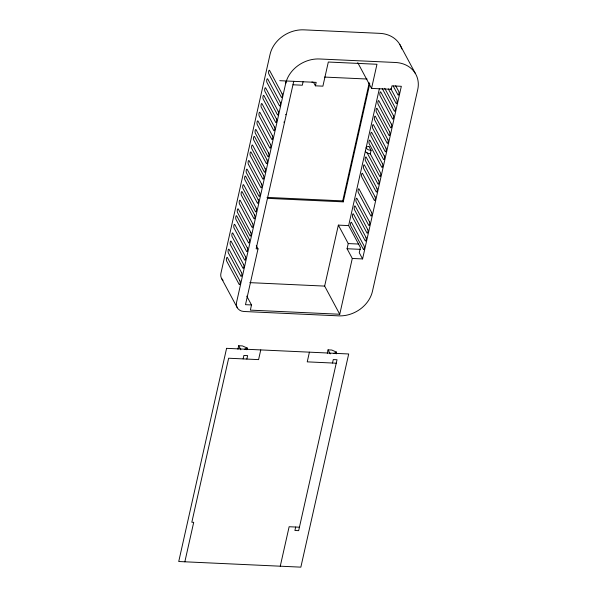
<?xml version="1.0" encoding="UTF-8"?>
<svg xmlns="http://www.w3.org/2000/svg" width="597" height="597" viewBox="0 0 597 597"><rect width="100%" height="100%" fill="white"/><g stroke="black" fill="none" stroke-linecap="round" stroke-linejoin="round"><path stroke-width="0.9" d="M286.239 80.983L236.539 302.44A9.903 8.231 -28.2 0 0 243.964 311.492L338.581 315.858A29.708 24.686 -28.2 0 0 372.453 291.299L417.721 89.64A29.708 24.686 -28.2 0 0 395.453 62.484L319.537 58.976A29.708 24.686 -28.2 0 0 286.664 80.177L285.664 83.543M184.846 561.799L193.704 522.33L191.831 522.241L228.644 358.23L258.583 359.618L260.762 349.917M293.731 81.334L256.143 248.792L258.016 248.874L245.494 304.679L251.509 304.955L250.352 310.127L339.745 314.253L352.29 258.456L347.081 248.74L348.245 243.569L338.357 225.121L348.648 225.599L360.416 247.554L359.26 252.725L362.58 258.926L352.29 258.456M237.912 349.193L238.688 345.745L242.427 345.917L247.21 348.029L246.822 349.752M303.082 81.767L302.306 85.214L292.963 84.781M243.121 358.901L243.889 355.454L247.628 355.625L246.852 359.073M362.58 258.926L401.333 86.296L391.975 85.864L391.199 89.311L371.55 88.408L376.968 64.275L328.32 62.028L322.902 86.162L315.403 85.819L316.179 82.371L279.732 80.685M267.531 198.361L343.253 201.861L342.73 200.89L369.245 82.774M309.418 352.163L307.239 361.857L336.245 363.2M343.253 201.861L369.767 83.744M339.745 314.253L324.649 286.097L338.357 225.121M348.648 225.599L379.356 88.774M368.968 146.578L368.983 146.526A3.963 1.791 12.7 0 0 366.282 148.295L368.11 149.72L371.065 150.414L370.289 153.862L380.438 172.794A1.978 0.642 -87.4 0 1 380.573 175.488A1.978 0.642 -87.4 0 1 379.67 176.242L367.17 152.936A1.978 0.642 -87.4 0 1 367.051 152.631M327.298 353.312L328.066 349.864L331.813 350.043L336.596 352.155L336.208 353.879M280.262 566.202L289.135 526.733L299.433 527.211M332.499 363.028L333.275 359.581L337.014 359.752L298.657 530.658L294.911 530.487L295.687 527.032M244.307 349.424L247.21 348.029M333.693 353.551L336.596 352.155M324.611 77.073L367.095 79.028M267.008 197.391L342.73 200.89M348.245 243.569L358.536 244.046M347.081 248.74L360.342 249.352M249.792 282.642L324.649 286.097M370.289 153.862L367.334 153.168L365.506 151.742A3.963 1.791 12.7 0 1 365.648 150.601M311.903 82.005L313.582 82.416L315.403 85.819M399.833 44.499L415.452 73.625M395.699 85.767L398.714 91.393A1.978 0.642 -87.4 0 1 398.848 94.087A1.978 0.642 -87.4 0 1 397.938 94.841L393.199 86.005M390.781 88.61L396.811 99.863A1.978 0.642 -87.4 0 1 396.945 102.557A1.978 0.642 -87.4 0 1 396.035 103.311L388.281 88.849M384.737 88.289L395.08 107.572A1.978 0.642 -87.4 0 1 395.214 110.266A1.978 0.642 -87.4 0 1 394.304 111.02L382.244 88.52M357.752 62.663L371.55 88.408M368.983 146.526L371.065 150.414M328.066 349.864L330.238 353.917M256.292 245.658L258.016 248.874M246.762 296.112L251.509 304.955M221.681 278.65L237.3 307.776M238.688 345.745L240.852 349.79M223.047 280.321A9.903 8.231 -28.2 0 1 220.92 273.314L270.045 54.417A29.708 24.686 -28.2 0 1 303.918 29.85L379.834 33.357A29.708 24.686 -28.2 0 1 401.774 48.939M285.829 114.325A1.978 0.642 -87.4 0 1 285.709 114.743M284.06 121.937A1.978 0.642 -87.4 0 1 283.941 122.348M226.584 348.335L178.734 561.516L300.851 567.15L348.7 353.976L226.584 348.335M363.431 249.419L350.79 225.927A1.978 0.642 -87.4 0 1 350.655 223.233A1.978 0.642 -87.4 0 1 351.566 222.48L364.177 246.091A1.978 0.642 -87.4 0 1 364.192 248.471A1.978 0.642 -87.4 0 1 363.431 249.419M393.319 115.408L380.826 92.102A1.978 0.642 -87.4 0 0 379.916 92.856A1.978 0.642 -87.4 0 0 380.05 95.55L392.55 118.855A1.978 0.642 -87.4 0 0 393.453 118.102A1.978 0.642 -87.4 0 0 393.319 115.408M391.363 124.131L378.871 100.826A1.978 0.642 -87.4 0 0 377.961 101.58A1.978 0.642 -87.4 0 0 378.095 104.274L390.587 127.579A1.978 0.642 -87.4 0 0 391.498 126.825A1.978 0.642 -87.4 0 0 391.363 124.131M389.632 131.84L377.14 108.535A1.978 0.642 -87.4 0 0 376.229 109.288A1.978 0.642 -87.4 0 0 376.364 111.982L388.863 135.288A1.978 0.642 -87.4 0 0 389.766 134.534A1.978 0.642 -87.4 0 0 389.632 131.84M387.878 139.676L375.379 116.37A1.978 0.642 -87.4 0 0 374.476 117.124A1.978 0.642 -87.4 0 0 374.603 119.818L387.102 143.123A1.978 0.642 -87.4 0 0 388.005 142.37A1.978 0.642 -87.4 0 0 387.878 139.676M385.975 148.138L373.476 124.84A1.978 0.642 -87.4 0 0 372.573 125.586A1.978 0.642 -87.4 0 0 372.707 128.288L385.199 151.586A1.978 0.642 -87.4 0 0 386.11 150.832A1.978 0.642 -87.4 0 0 385.975 148.138M384.244 155.847L371.752 132.549A1.978 0.642 -87.4 0 0 370.841 133.303A1.978 0.642 -87.4 0 0 370.976 135.997L383.468 159.295A1.978 0.642 -87.4 0 0 384.378 158.548A1.978 0.642 -87.4 0 0 384.244 155.847M382.483 163.682L369.991 140.385A1.978 0.642 -87.4 0 0 369.08 141.138A1.978 0.642 -87.4 0 0 369.215 143.832L381.714 167.138A1.978 0.642 -87.4 0 0 382.617 166.384A1.978 0.642 -87.4 0 0 382.483 163.682M378.707 180.503L366.215 157.198A1.978 0.642 -87.4 0 0 365.304 157.951A1.978 0.642 -87.4 0 0 365.439 160.645L377.938 183.951A1.978 0.642 -87.4 0 0 378.841 183.197A1.978 0.642 -87.4 0 0 378.707 180.503M376.953 188.339L364.454 165.033A1.978 0.642 -87.4 0 0 363.551 165.787A1.978 0.642 -87.4 0 0 363.685 168.481L376.177 191.786A1.978 0.642 -87.4 0 0 377.088 191.033A1.978 0.642 -87.4 0 0 376.953 188.339M375.05 196.809L362.558 173.503A1.978 0.642 -87.4 0 0 361.648 174.257A1.978 0.642 -87.4 0 0 361.782 176.951L374.274 200.256A1.978 0.642 -87.4 0 0 375.185 199.502A1.978 0.642 -87.4 0 0 375.05 196.809M371.565 212.353L359.066 189.048A1.978 0.642 -87.4 0 0 358.155 189.801A1.978 0.642 -87.4 0 0 358.29 192.495L370.789 215.801A1.978 0.642 -87.4 0 0 371.692 215.047A1.978 0.642 -87.4 0 0 371.565 212.353M369.446 221.771L356.954 198.465A1.978 0.642 -87.4 0 0 356.043 199.219A1.978 0.642 -87.4 0 0 356.178 201.913L368.677 225.218A1.978 0.642 -87.4 0 0 369.58 224.465A1.978 0.642 -87.4 0 0 369.446 221.771M367.715 229.479L355.222 206.174A1.978 0.642 -87.4 0 0 354.312 206.928A1.978 0.642 -87.4 0 0 354.446 209.622L366.946 232.927A1.978 0.642 -87.4 0 0 367.849 232.173A1.978 0.642 -87.4 0 0 367.715 229.479M365.961 237.315L353.461 214.01A1.978 0.642 -87.4 0 0 352.558 214.763A1.978 0.642 -87.4 0 0 352.693 217.457L365.185 240.763A1.978 0.642 -87.4 0 0 366.095 240.009A1.978 0.642 -87.4 0 0 365.961 237.315M282.105 93.789L269.605 70.491A1.978 0.642 -87.4 0 0 268.702 71.237A1.978 0.642 -87.4 0 0 268.829 73.938L281.329 97.236A1.978 0.642 -87.4 0 0 282.232 96.49A1.978 0.642 -87.4 0 0 282.105 93.789M280.217 102.303L267.717 79.005A1.978 0.642 -87.4 0 0 266.814 79.759A1.978 0.642 -87.4 0 0 266.949 82.453L279.441 105.751A1.978 0.642 -87.4 0 0 280.351 105.005A1.978 0.642 -87.4 0 0 280.217 102.303M278.209 111.288L265.71 87.983A1.978 0.642 -87.4 0 0 264.807 88.737A1.978 0.642 -87.4 0 0 264.941 91.431L277.433 114.736A1.978 0.642 -87.4 0 0 278.344 113.982A1.978 0.642 -87.4 0 0 278.209 111.288M276.433 118.893L263.941 95.587A1.978 0.642 -87.4 0 0 263.031 96.341A1.978 0.642 -87.4 0 0 263.165 99.042L275.665 122.34A1.978 0.642 -87.4 0 0 276.568 121.587A1.978 0.642 -87.4 0 0 276.433 118.893M274.538 127.079L262.038 103.781A1.978 0.642 -87.4 0 0 261.135 104.527A1.978 0.642 -87.4 0 0 261.27 107.229L273.762 130.527A1.978 0.642 -87.4 0 0 274.672 129.773A1.978 0.642 -87.4 0 0 274.538 127.079M272.463 135.81L259.971 112.505A1.978 0.642 -87.4 0 0 259.061 113.258A1.978 0.642 -87.4 0 0 259.195 115.952L271.695 139.258A1.978 0.642 -87.4 0 0 272.598 138.504A1.978 0.642 -87.4 0 0 272.463 135.81M270.531 144.429L258.038 121.124A1.978 0.642 -87.4 0 0 257.128 121.878A1.978 0.642 -87.4 0 0 257.262 124.579L269.754 147.877A1.978 0.642 -87.4 0 0 270.665 147.123A1.978 0.642 -87.4 0 0 270.531 144.429M268.598 153.048L256.098 129.75A1.978 0.642 -87.4 0 0 255.195 130.504A1.978 0.642 -87.4 0 0 255.329 133.198L267.822 156.496A1.978 0.642 -87.4 0 0 268.732 155.75A1.978 0.642 -87.4 0 0 268.598 153.048M267.046 159.944L254.553 136.646A1.978 0.642 -87.4 0 0 253.643 137.4A1.978 0.642 -87.4 0 0 253.777 140.094L266.277 163.399A1.978 0.642 -87.4 0 0 267.18 162.645A1.978 0.642 -87.4 0 0 267.046 159.944M265.113 168.57L252.621 145.265A1.978 0.642 -87.4 0 0 251.71 146.019A1.978 0.642 -87.4 0 0 251.844 148.713L264.337 172.018A1.978 0.642 -87.4 0 0 265.247 171.264A1.978 0.642 -87.4 0 0 265.113 168.57M263.568 175.466L251.068 152.16A1.978 0.642 -87.4 0 0 250.165 152.914A1.978 0.642 -87.4 0 0 250.292 155.608L262.792 178.913A1.978 0.642 -87.4 0 0 263.702 178.16A1.978 0.642 -87.4 0 0 263.568 175.466M261.628 184.085L249.136 160.78A1.978 0.642 -87.4 0 0 248.225 161.533A1.978 0.642 -87.4 0 0 248.359 164.227L260.859 187.533A1.978 0.642 -87.4 0 0 261.762 186.779A1.978 0.642 -87.4 0 0 261.628 184.085M259.695 192.704L247.203 169.399A1.978 0.642 -87.4 0 0 246.292 170.152A1.978 0.642 -87.4 0 0 246.427 172.846L258.919 196.152A1.978 0.642 -87.4 0 0 259.829 195.398A1.978 0.642 -87.4 0 0 259.695 192.704M258.15 199.599L245.651 176.294A1.978 0.642 -87.4 0 0 244.748 177.048A1.978 0.642 -87.4 0 0 244.874 179.742L257.374 203.047A1.978 0.642 -87.4 0 0 258.285 202.293A1.978 0.642 -87.4 0 0 258.15 199.599M256.21 208.219L243.718 184.913A1.978 0.642 -87.4 0 0 242.807 185.667A1.978 0.642 -87.4 0 0 242.942 188.361L255.441 211.666A1.978 0.642 -87.4 0 0 256.344 210.913A1.978 0.642 -87.4 0 0 256.21 208.219M254.665 215.114L242.166 191.816A1.978 0.642 -87.4 0 0 241.263 192.562A1.978 0.642 -87.4 0 0 241.397 195.264L253.889 218.562A1.978 0.642 -87.4 0 0 254.8 217.808A1.978 0.642 -87.4 0 0 254.665 215.114M252.732 223.733L240.233 200.435A1.978 0.642 -87.4 0 0 239.33 201.189A1.978 0.642 -87.4 0 0 239.464 203.883L251.956 227.181A1.978 0.642 -87.4 0 0 252.867 226.435A1.978 0.642 -87.4 0 0 252.732 223.733M250.792 232.36L238.3 209.054A1.978 0.642 -87.4 0 0 237.39 209.808A1.978 0.642 -87.4 0 0 237.524 212.502L250.024 235.808A1.978 0.642 -87.4 0 0 250.927 235.054A1.978 0.642 -87.4 0 0 250.792 232.36M249.248 239.255L236.755 215.95A1.978 0.642 -87.4 0 0 235.845 216.704A1.978 0.642 -87.4 0 0 235.979 219.397L248.471 242.703A1.978 0.642 -87.4 0 0 249.382 241.949A1.978 0.642 -87.4 0 0 249.248 239.255M247.315 247.874L234.815 224.569A1.978 0.642 -87.4 0 0 233.912 225.323A1.978 0.642 -87.4 0 0 234.046 228.017L246.539 251.322A1.978 0.642 -87.4 0 0 247.449 250.568A1.978 0.642 -87.4 0 0 247.315 247.874M245.374 256.494L232.882 233.188A1.978 0.642 -87.4 0 0 231.972 233.942A1.978 0.642 -87.4 0 0 232.106 236.636L244.606 259.941A1.978 0.642 -87.4 0 0 245.509 259.188A1.978 0.642 -87.4 0 0 245.374 256.494M243.658 264.613L231.158 241.315A1.978 0.642 -87.4 0 0 230.248 242.069A1.978 0.642 -87.4 0 0 230.382 244.763L242.882 268.068A1.978 0.642 -87.4 0 0 243.785 267.314A1.978 0.642 -87.4 0 0 243.658 264.613M241.591 272.702L229.091 249.397A1.978 0.642 -87.4 0 0 228.188 250.15A1.978 0.642 -87.4 0 0 228.315 252.844L240.815 276.15A1.978 0.642 -87.4 0 0 241.718 275.396A1.978 0.642 -87.4 0 0 241.591 272.702M239.927 280.926L227.435 257.62A1.978 0.642 -87.4 0 0 226.524 258.374A1.978 0.642 -87.4 0 0 226.659 261.068L239.158 284.373A1.978 0.642 -87.4 0 0 240.061 283.62A1.978 0.642 -87.4 0 0 239.927 280.926"/></g></svg>
